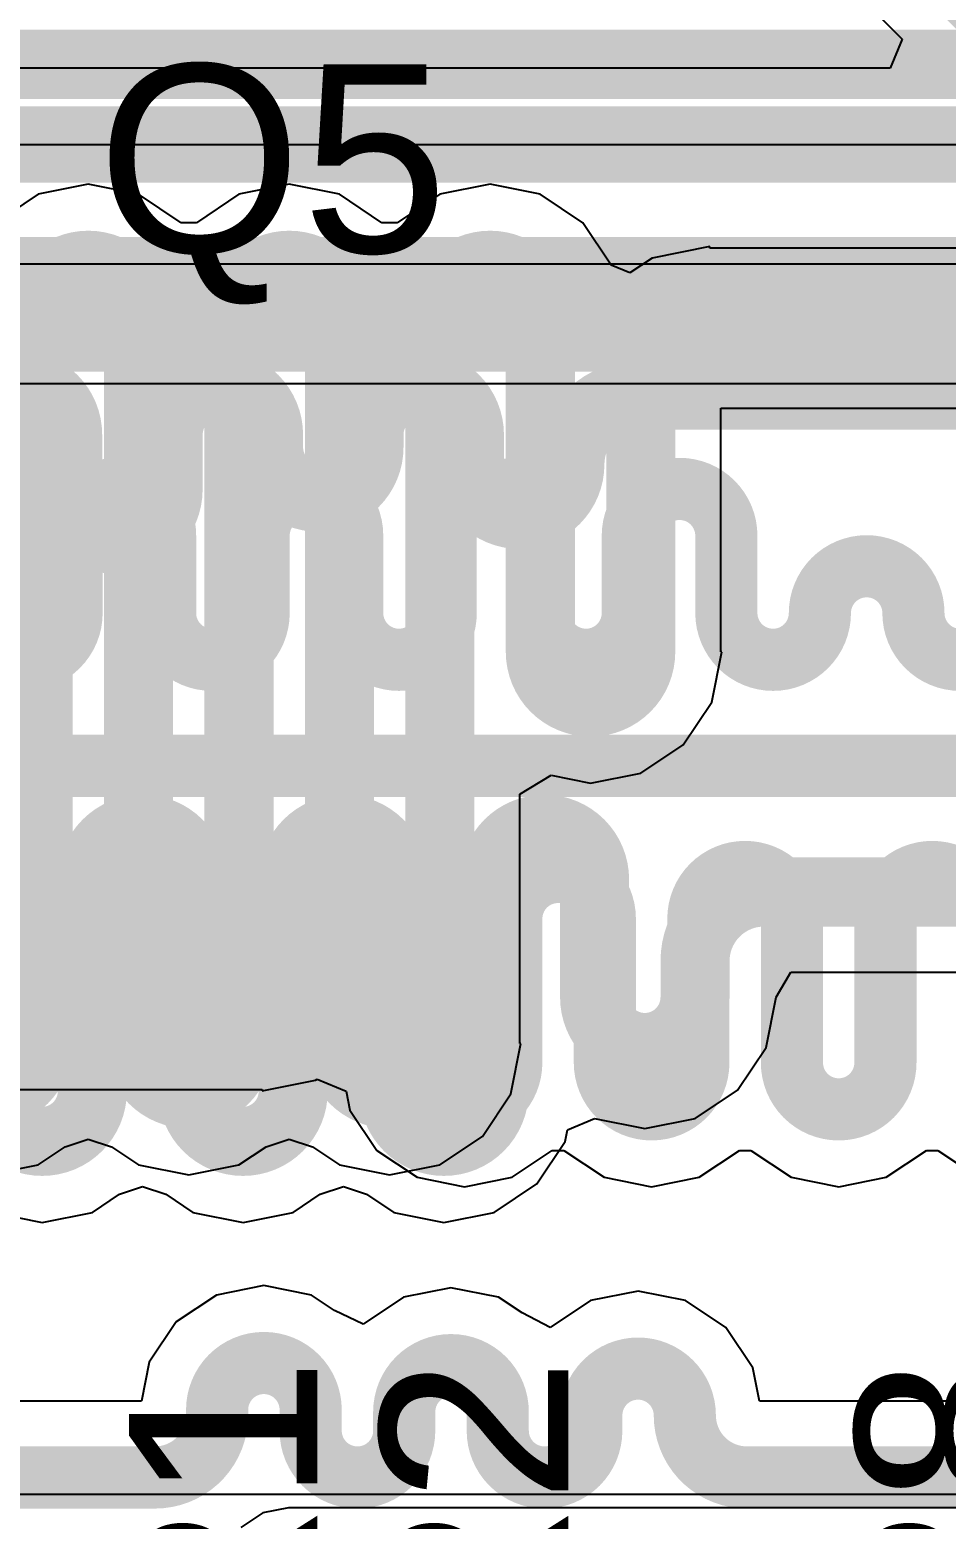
# Model space of a CAD drawing. Header units: inches. Extents: x -3 to 488, y -11 to 93.
# Drawn here: x 85.02 to 88.72, y 13.78 to 19.81 of the extents above; entities that cross this region are included whole.
import ezdxf

# ---------------------------------------------------------------- set-up
doc = ezdxf.new("R2010")
doc.units = ezdxf.units.IN
for name, color, linetype in [('Bottom Layer', 5, 'Continuous'), ('Layer 1', 16, 'Continuous'), ('Layer 2', 76, 'Continuous'), ('Top Layer', 1, 'Continuous'), ('Top Overlay', 2, 'Continuous')]:
    doc.layers.add(name, color=color, linetype=linetype)
doc.styles.add('Arial', font='', dxfattribs={"height": 0.2})
doc.styles.get('Arial').set_extended_font_data('Arial')

msp = doc.modelspace()

# ---------------------------------------------------------------- linework, layer by layer
at = {"layer": 'Bottom Layer'}
for p, q in [((77.4236, 19.3437), (94.6273, 19.3437)), ((85.2525, 19.1823), (85.0493, 19.1419)), ((85.4557, 19.1419), (85.2525, 19.1823)), ((86.0653, 19.1823), (85.8621, 19.1419)), ((86.2685, 19.1419), (86.0653, 19.1823)), ((86.8781, 19.1823), (86.6749, 19.1419)), ((87.0813, 19.1419), (86.8781, 19.1823)), ((85.0493, 19.1419), (84.8771, 19.0268)), ((85.6279, 19.0268), (85.4557, 19.1419)), ((85.8621, 19.1419), (85.6899, 19.0268)), ((86.4407, 19.0268), (86.2685, 19.1419)), ((86.6749, 19.1419), (86.5027, 19.0268)), ((87.2535, 19.0268), (87.0813, 19.1419)), ((85.6899, 19.0268), (85.6279, 19.0268)), ((86.5027, 19.0268), (86.4407, 19.0268)), ((87.3686, 18.8545), (87.2535, 19.0268)), ((87.7671, 18.9298), (87.5342, 18.8834)), ((87.7671, 18.9243), (87.7671, 18.9298)), ((96.2888, 18.9243), (87.7671, 18.9243)), ((87.5342, 18.8834), (87.4441, 18.8233)), ((87.4441, 18.8233), (87.3686, 18.8545)), ((87.8114, 17.2901), (87.8114, 18.2769)), ((87.8114, 18.2769), (92.8745, 18.2769)), ((87.775, 17.0869), (87.8154, 17.2901)), ((87.8154, 17.2901), (87.8114, 17.2901)), ((87.6599, 16.9147), (87.775, 17.0869)), ((87.4877, 16.7996), (87.6599, 16.9147)), ((86.9986, 16.7138), (87.1256, 16.7908)), ((87.1256, 16.7908), (87.2845, 16.7592)), ((87.2845, 16.7592), (87.4877, 16.7996)), ((86.9986, 15.7049), (86.9986, 16.7138)), ((86.9622, 15.5017), (87.0026, 15.7049)), ((87.0026, 15.7049), (86.9986, 15.7049)), ((86.8471, 15.3295), (86.9622, 15.5017)), ((85.1588, 15.2875), (85.2525, 15.319)), ((85.2525, 15.319), (85.3462, 15.2875)), ((85.9716, 15.2875), (86.0653, 15.319)), ((86.0653, 15.319), (86.159, 15.2875)), ((86.6749, 15.2144), (86.8471, 15.3295)), ((85.0493, 15.2144), (85.1588, 15.2875)), ((85.3462, 15.2875), (85.4557, 15.2144)), ((85.8621, 15.2144), (85.9716, 15.2875)), ((86.159, 15.2875), (86.2685, 15.2144)), ((84.8461, 15.174), (85.0493, 15.2144)), ((85.4557, 15.2144), (85.6589, 15.174)), ((85.6589, 15.174), (85.8621, 15.2144)), ((86.2685, 15.2144), (86.4717, 15.174)), ((86.4717, 15.174), (86.6749, 15.2144)), ((85.9581, 13.8061), (85.8699, 13.7471)), ((86.0622, 13.8268), (85.9581, 13.8061)), ((92.6509, 13.8268), (86.0622, 13.8268)), ((86.0622, 13.8268), (86.0622, 13.8268))]:
    msp.add_line(p, q, dxfattribs=at)
for points in [[(77.2895, 19.6674, 0.2794, 0.2794, 0), (94.6273, 19.6674, 0.2794, 0.2794, 0)], [(85.0493, 18.6514, 0.2794, 0.2794, -1), (85.4557, 18.6514, 0.2794, 0.2794, 0)], [(85.8621, 18.6514, 0.2794, 0.2794, -1), (86.2685, 18.6514, 0.2794, 0.2794, 0)], [(86.6749, 18.6514, 0.2794, 0.2794, -1), (87.0813, 18.6514, 0.2794, 0.2794, 0)], [(85.0493, 15.7049, 0.2794, 0.2794, 0), (85.0493, 18.6514, 0.2794, 0.2794, 0)], [(85.4557, 15.7049, 0.2794, 0.2794, 0), (85.4557, 18.6514, 0.2794, 0.2794, 0)], [(85.8621, 15.7049, 0.2794, 0.2794, 0), (85.8621, 18.6514, 0.2794, 0.2794, 0)], [(86.2685, 15.7049, 0.2794, 0.2794, 0), (86.2685, 18.6514, 0.2794, 0.2794, 0)], [(86.6749, 15.7049, 0.2794, 0.2794, 0), (86.6749, 18.6514, 0.2794, 0.2794, 0)], [(87.0813, 17.2901, 0.2794, 0.2794, 0), (87.0813, 18.6514, 0.2794, 0.2794, 0)], [(87.4877, 18.3212, 0.2794, 0.2794, -0.414214), (87.7671, 18.6006, 0.2794, 0.2794, 0)], [(87.7671, 18.6006, 0.2794, 0.2794, 0), (88.9166, 18.6006, 0.2794, 0.2794, 0)], [(87.4877, 17.2901, 0.2794, 0.2794, 0), (87.4877, 18.3212, 0.2794, 0.2794, 0)], [(87.4877, 17.2901, 0.2794, 0.2794, -1), (87.0813, 17.2901, 0.2794, 0.2794, 0)], [(85.0493, 15.7049, 0.2794, 0.2794, -1), (84.6429, 15.7049, 0.2794, 0.2794, 0)], [(85.8621, 15.7049, 0.2794, 0.2794, -1), (85.4557, 15.7049, 0.2794, 0.2794, 0)], [(86.6749, 15.7049, 0.2794, 0.2794, -1), (86.2685, 15.7049, 0.2794, 0.2794, 0)]]:
    msp.add_lwpolyline(points, format="xyseb", dxfattribs=at)
for points in [[(84.9794, 18.6514, 0.1397, 0.1397, 1), (85.1191, 18.6514, 0.1397, 0.1397, 1)], [(84.9794, 18.6514, 0.1397, 0.1397, 1), (85.1191, 18.6514, 0.1397, 0.1397, 1)], [(85.3858, 18.6514, 0.1397, 0.1397, 1), (85.5255, 18.6514, 0.1397, 0.1397, 1)], [(85.3858, 18.6514, 0.1397, 0.1397, 1), (85.5255, 18.6514, 0.1397, 0.1397, 1)], [(85.7922, 18.6514, 0.1397, 0.1397, 1), (85.9319, 18.6514, 0.1397, 0.1397, 1)], [(85.7922, 18.6514, 0.1397, 0.1397, 1), (85.9319, 18.6514, 0.1397, 0.1397, 1)], [(86.1986, 18.6514, 0.1397, 0.1397, 1), (86.3383, 18.6514, 0.1397, 0.1397, 1)], [(86.1986, 18.6514, 0.1397, 0.1397, 1), (86.3383, 18.6514, 0.1397, 0.1397, 1)], [(86.605, 18.6514, 0.1397, 0.1397, 1), (86.7447, 18.6514, 0.1397, 0.1397, 1)], [(86.605, 18.6514, 0.1397, 0.1397, 1), (86.7447, 18.6514, 0.1397, 0.1397, 1)], [(87.0114, 18.6514, 0.1397, 0.1397, 1), (87.1511, 18.6514, 0.1397, 0.1397, 1)], [(87.0114, 18.6514, 0.1397, 0.1397, 1), (87.1511, 18.6514, 0.1397, 0.1397, 1)], [(87.6972, 18.6006, 0.1397, 0.1397, 1), (87.8369, 18.6006, 0.1397, 0.1397, 1)], [(87.6972, 18.6006, 0.1397, 0.1397, 1), (87.8369, 18.6006, 0.1397, 0.1397, 1)], [(87.4178, 18.3212, 0.1397, 0.1397, 1), (87.5575, 18.3212, 0.1397, 0.1397, 1)], [(87.4178, 18.3212, 0.1397, 0.1397, 1), (87.5575, 18.3212, 0.1397, 0.1397, 1)], [(87.0114, 17.2901, 0.1397, 0.1397, 1), (87.1511, 17.2901, 0.1397, 0.1397, 1)], [(87.0114, 17.2901, 0.1397, 0.1397, 1), (87.1511, 17.2901, 0.1397, 0.1397, 1)], [(87.4178, 17.2901, 0.1397, 0.1397, 1), (87.5575, 17.2901, 0.1397, 0.1397, 1)], [(87.4178, 17.2901, 0.1397, 0.1397, 1), (87.5575, 17.2901, 0.1397, 0.1397, 1)], [(84.9794, 15.7049, 0.1397, 0.1397, 1), (85.1191, 15.7049, 0.1397, 0.1397, 1)], [(84.9794, 15.7049, 0.1397, 0.1397, 1), (85.1191, 15.7049, 0.1397, 0.1397, 1)], [(85.3858, 15.7049, 0.1397, 0.1397, 1), (85.5255, 15.7049, 0.1397, 0.1397, 1)], [(85.3858, 15.7049, 0.1397, 0.1397, 1), (85.5255, 15.7049, 0.1397, 0.1397, 1)], [(85.7922, 15.7049, 0.1397, 0.1397, 1), (85.9319, 15.7049, 0.1397, 0.1397, 1)], [(85.7922, 15.7049, 0.1397, 0.1397, 1), (85.9319, 15.7049, 0.1397, 0.1397, 1)], [(86.1986, 15.7049, 0.1397, 0.1397, 1), (86.3383, 15.7049, 0.1397, 0.1397, 1)], [(86.1986, 15.7049, 0.1397, 0.1397, 1), (86.3383, 15.7049, 0.1397, 0.1397, 1)], [(86.605, 15.7049, 0.1397, 0.1397, 1), (86.7447, 15.7049, 0.1397, 0.1397, 1)], [(86.605, 15.7049, 0.1397, 0.1397, 1), (86.7447, 15.7049, 0.1397, 0.1397, 1)]]:
    msp.add_lwpolyline(points, format="xyseb", close=True, dxfattribs=at)
at = {"layer": 'Layer 1'}
for p, q in [((71.3711, 18.3758), (93.022, 18.3758)), ((93.9983, 13.8803), (75.1759, 13.8803))]:
    msp.add_line(p, q, dxfattribs=at)
for points in [[(76.519, 19.3712, 0.2515, 0.2515, 0), (105.6957, 19.3712, 0.2515, 0.2515, 0)], [(71.3711, 18.6853, 0.2515, 0.2515, 0), (99.8448, 18.6853, 0.2515, 0.2515, 0)]]:
    msp.add_lwpolyline(points, format="xyseb", dxfattribs=at)
at = {"layer": 'Layer 2'}
for p, q in [((92.5609, 18.8593), (76.6278, 18.8593)), ((85.9555, 15.5144), (86.1721, 15.5575)), ((86.1721, 15.5575), (86.1779, 15.5614)), ((86.1779, 15.5614), (86.2952, 15.5128)), ((79.5336, 15.5194), (85.9555, 15.5194)), ((85.9555, 15.5194), (85.9555, 15.5144)), ((86.2952, 15.5128), (86.3105, 15.436)), ((86.3105, 15.436), (86.4194, 15.273)), ((86.4194, 15.273), (86.5824, 15.1641)), ((86.9669, 15.1641), (87.1299, 15.273)), ((87.1299, 15.273), (87.1763, 15.273)), ((87.1763, 15.273), (87.3393, 15.1641)), ((87.7238, 15.1641), (87.8868, 15.273)), ((87.8868, 15.273), (87.9332, 15.273)), ((87.9332, 15.273), (88.0962, 15.1641)), ((88.4808, 15.1641), (88.6438, 15.273)), ((88.6438, 15.273), (88.6902, 15.273)), ((88.6902, 15.273), (88.8532, 15.1641)), ((86.5824, 15.1641), (86.7747, 15.1258)), ((86.7747, 15.1258), (86.9669, 15.1641)), ((87.3393, 15.1641), (87.5316, 15.1258)), ((87.5316, 15.1258), (87.7238, 15.1641)), ((88.0962, 15.1641), (88.2885, 15.1258)), ((88.2885, 15.1258), (88.4808, 15.1641)), ((85.963, 14.7259), (85.7707, 14.6877)), ((86.1552, 14.6877), (85.963, 14.7259)), ((86.7199, 14.7174), (86.5276, 14.6792)), ((86.9122, 14.6792), (86.7199, 14.7174)), ((85.7707, 14.6877), (85.6077, 14.5788)), ((86.2486, 14.6253), (86.1552, 14.6877)), ((86.5276, 14.6792), (86.3646, 14.5703)), ((87.0081, 14.6151), (86.9122, 14.6792)), ((87.2845, 14.6652), (87.1216, 14.5563)), ((87.4768, 14.7034), (87.2845, 14.6652)), ((87.6691, 14.6652), (87.4768, 14.7034)), ((87.8321, 14.5563), (87.6691, 14.6652)), ((86.3646, 14.5703), (86.2486, 14.6253)), ((87.1216, 14.5563), (87.0081, 14.6151)), ((85.6077, 14.5788), (85.4988, 14.4158)), ((87.941, 14.3933), (87.8321, 14.5563)), ((85.4988, 14.4158), (85.4676, 14.259)), ((87.9677, 14.259), (87.941, 14.3933)), ((85.4676, 14.259), (82.1227, 14.259)), ((89.5283, 14.259), (87.9677, 14.259))]:
    msp.add_line(p, q, dxfattribs=at)
for points in [[(77.5832, 18.5498, 0.2515, 0.2515, 0), (92.5609, 18.5498, 0.2515, 0.2515, 0)], [(85.1848, 17.7611, 0.2515, 0.2515, -1), (85.5632, 17.7611, 0.2515, 0.2515, 0)], [(85.9417, 17.7611, 0.2515, 0.2515, -1), (86.3202, 17.7611, 0.2515, 0.2515, 0)], [(86.6986, 17.7611, 0.2515, 0.2515, -1), (87.0771, 17.7611, 0.2515, 0.2515, 0)], [(87.4555, 17.7603, 0.2515, 0.2515, -1), (87.834, 17.7603, 0.2515, 0.2515, 0)], [(85.1848, 17.4473, 0.2515, 0.2515, 0), (85.1848, 17.7611, 0.2515, 0.2515, 0)], [(85.5632, 17.4473, 0.2515, 0.2515, 0), (85.5632, 17.7611, 0.2515, 0.2515, 0)], [(85.9417, 17.4473, 0.2515, 0.2515, 0), (85.9417, 17.7611, 0.2515, 0.2515, 0)], [(86.3202, 17.4473, 0.2515, 0.2515, 0), (86.3202, 17.7611, 0.2515, 0.2515, 0)], [(86.6986, 17.4473, 0.2515, 0.2515, 0), (86.6986, 17.7611, 0.2515, 0.2515, 0)], [(87.0771, 17.4473, 0.2515, 0.2515, 0), (87.0771, 17.7611, 0.2515, 0.2515, 0)], [(87.4555, 17.4473, 0.2515, 0.2515, 0), (87.4555, 17.7603, 0.2515, 0.2515, 0)], [(87.834, 17.4473, 0.2515, 0.2515, 0), (87.834, 17.7603, 0.2515, 0.2515, 0)], [(88.2125, 17.4474, 0.2515, 0.2515, -1), (88.5909, 17.4474, 0.2515, 0.2515, 0)], [(85.1848, 17.4473, 0.2515, 0.2515, -1), (84.8063, 17.4473, 0.2515, 0.2515, 0)], [(85.9417, 17.4473, 0.2515, 0.2515, -1), (85.5632, 17.4473, 0.2515, 0.2515, 0)], [(86.6986, 17.4473, 0.2515, 0.2515, -1), (86.3202, 17.4473, 0.2515, 0.2515, 0)], [(87.4555, 17.4473, 0.2515, 0.2515, -1), (87.0771, 17.4473, 0.2515, 0.2515, 0)], [(88.2125, 17.4473, 0.2515, 0.2515, -1), (87.834, 17.4473, 0.2515, 0.2515, 0)], [(88.2125, 17.4473, 0.2515, 0.2515, 0), (88.2125, 17.4474, 0.2515, 0.2515, 0)], [(88.5909, 17.4473, 0.2515, 0.2515, 0), (88.5909, 17.4474, 0.2515, 0.2515, 0)], [(88.9694, 17.4473, 0.2515, 0.2515, -1), (88.5909, 17.4473, 0.2515, 0.2515, 0)], [(84.4491, 16.8288, 0.2515, 0.2515, 0), (93.2818, 16.8288, 0.2515, 0.2515, 0)], [(86.207, 16.2104, 0.2515, 0.2515, -1), (86.5854, 16.2104, 0.2515, 0.2515, 0)], [(86.9639, 16.2104, 0.2515, 0.2515, -1), (87.3424, 16.2104, 0.2515, 0.2515, 0)], [(87.7208, 16.2104, 0.2515, 0.2515, -1), (88.0993, 16.2104, 0.2515, 0.2515, 0)], [(88.4777, 16.2104, 0.2515, 0.2515, -1), (88.8562, 16.2104, 0.2515, 0.2515, 0)], [(86.207, 16.0803, 0.2515, 0.2515, 0), (86.207, 16.2104, 0.2515, 0.2515, 0)], [(86.5854, 15.6282, 0.2515, 0.2515, 0), (86.5854, 16.2104, 0.2515, 0.2515, 0)], [(86.9639, 15.6282, 0.2515, 0.2515, 0), (86.9639, 16.2104, 0.2515, 0.2515, 0)], [(87.3424, 15.6282, 0.2515, 0.2515, 0), (87.3424, 16.2104, 0.2515, 0.2515, 0)], [(87.7208, 15.6282, 0.2515, 0.2515, 0), (87.7208, 16.2104, 0.2515, 0.2515, 0)], [(88.0993, 15.6282, 0.2515, 0.2515, 0), (88.0993, 16.2104, 0.2515, 0.2515, 0)], [(88.4777, 15.6282, 0.2515, 0.2515, 0), (88.4777, 16.2104, 0.2515, 0.2515, 0)], [(86.207, 16.0803, 0.2515, 0.2515, -0.414214), (85.9555, 15.8288, 0.2515, 0.2515, 0)], [(79.4054, 15.8288, 0.2515, 0.2515, 0), (85.8298, 15.8288, 0.2515, 0.2515, 0)], [(85.8298, 15.8288, 0.2515, 0.2515, 0), (85.9555, 15.8288, 0.2515, 0.2515, 0)], [(86.9639, 15.6282, 0.2515, 0.2515, -1), (86.5854, 15.6282, 0.2515, 0.2515, 0)], [(87.7208, 15.6282, 0.2515, 0.2515, -1), (87.3424, 15.6282, 0.2515, 0.2515, 0)], [(88.4777, 15.6282, 0.2515, 0.2515, -1), (88.0993, 15.6282, 0.2515, 0.2515, 0)], [(85.7737, 14.2235, 0.2515, 0.2515, -1), (86.1522, 14.2235, 0.2515, 0.2515, 0)], [(86.5307, 14.215, 0.2515, 0.2515, -1), (86.9091, 14.215, 0.2515, 0.2515, 0)], [(87.2876, 14.201, 0.2515, 0.2515, -1), (87.666, 14.201, 0.2515, 0.2515, 0)], [(85.7737, 14.201, 0.2515, 0.2515, 0), (85.7737, 14.2235, 0.2515, 0.2515, 0)], [(86.1522, 14.1387, 0.2515, 0.2515, 0), (86.1522, 14.2235, 0.2515, 0.2515, 0)], [(85.7737, 14.201, 0.2515, 0.2515, -0.414214), (85.5223, 13.9495, 0.2515, 0.2515, 0)], [(86.5307, 14.1387, 0.2515, 0.2515, 0), (86.5307, 14.215, 0.2515, 0.2515, 0)], [(86.9091, 14.1387, 0.2515, 0.2515, 0), (86.9091, 14.215, 0.2515, 0.2515, 0)], [(87.2876, 14.1387, 0.2515, 0.2515, 0), (87.2876, 14.201, 0.2515, 0.2515, 0)], [(87.666, 14.201, 0.2515, 0.2515, 0), (87.666, 14.201, 0.2515, 0.2515, 0)], [(87.9175, 13.9495, 0.2515, 0.2515, -0.414214), (87.666, 14.201, 0.2515, 0.2515, 0)], [(86.5307, 14.1387, 0.2515, 0.2515, -1), (86.1522, 14.1387, 0.2515, 0.2515, 0)], [(87.2876, 14.1387, 0.2515, 0.2515, -1), (86.9091, 14.1387, 0.2515, 0.2515, 0)], [(74.2274, 13.9495, 0.2515, 0.2515, 0), (85.3965, 13.9495, 0.2515, 0.2515, 0)], [(85.3965, 13.9495, 0.2515, 0.2515, 0), (85.5223, 13.9495, 0.2515, 0.2515, 0)], [(87.9175, 13.9495, 0.2515, 0.2515, 0), (89.1586, 13.9495, 0.2515, 0.2515, 0)]]:
    msp.add_lwpolyline(points, format="xyseb", dxfattribs=at)
for points in [[(85.1219, 17.7611, 0.1257, 0.1257, 1), (85.2476, 17.7611, 0.1257, 0.1257, 1)], [(85.1219, 17.7611, 0.1257, 0.1257, 1), (85.2476, 17.7611, 0.1257, 0.1257, 1)], [(85.5004, 17.7611, 0.1257, 0.1257, 1), (85.6261, 17.7611, 0.1257, 0.1257, 1)], [(85.5004, 17.7611, 0.1257, 0.1257, 1), (85.6261, 17.7611, 0.1257, 0.1257, 1)], [(85.8788, 17.7611, 0.1257, 0.1257, 1), (86.0046, 17.7611, 0.1257, 0.1257, 1)], [(85.8788, 17.7611, 0.1257, 0.1257, 1), (86.0046, 17.7611, 0.1257, 0.1257, 1)], [(86.2573, 17.7611, 0.1257, 0.1257, 1), (86.383, 17.7611, 0.1257, 0.1257, 1)], [(86.2573, 17.7611, 0.1257, 0.1257, 1), (86.383, 17.7611, 0.1257, 0.1257, 1)], [(86.6358, 17.7611, 0.1257, 0.1257, 1), (86.7615, 17.7611, 0.1257, 0.1257, 1)], [(86.6358, 17.7611, 0.1257, 0.1257, 1), (86.7615, 17.7611, 0.1257, 0.1257, 1)], [(87.0142, 17.7611, 0.1257, 0.1257, 1), (87.1399, 17.7611, 0.1257, 0.1257, 1)], [(87.0142, 17.7611, 0.1257, 0.1257, 1), (87.1399, 17.7611, 0.1257, 0.1257, 1)], [(87.3927, 17.7603, 0.1257, 0.1257, 1), (87.5184, 17.7603, 0.1257, 0.1257, 1)], [(87.3927, 17.7603, 0.1257, 0.1257, 1), (87.5184, 17.7603, 0.1257, 0.1257, 1)], [(87.7711, 17.7603, 0.1257, 0.1257, 1), (87.8969, 17.7603, 0.1257, 0.1257, 1)], [(87.7711, 17.7603, 0.1257, 0.1257, 1), (87.8969, 17.7603, 0.1257, 0.1257, 1)], [(85.1219, 17.4473, 0.1257, 0.1257, 1), (85.2476, 17.4473, 0.1257, 0.1257, 1)], [(85.1219, 17.4473, 0.1257, 0.1257, 1), (85.2476, 17.4473, 0.1257, 0.1257, 1)], [(85.5004, 17.4473, 0.1257, 0.1257, 1), (85.6261, 17.4473, 0.1257, 0.1257, 1)], [(85.5004, 17.4473, 0.1257, 0.1257, 1), (85.6261, 17.4473, 0.1257, 0.1257, 1)], [(85.8788, 17.4473, 0.1257, 0.1257, 1), (86.0046, 17.4473, 0.1257, 0.1257, 1)], [(85.8788, 17.4473, 0.1257, 0.1257, 1), (86.0046, 17.4473, 0.1257, 0.1257, 1)], [(86.2573, 17.4473, 0.1257, 0.1257, 1), (86.383, 17.4473, 0.1257, 0.1257, 1)], [(86.2573, 17.4473, 0.1257, 0.1257, 1), (86.383, 17.4473, 0.1257, 0.1257, 1)], [(86.6358, 17.4473, 0.1257, 0.1257, 1), (86.7615, 17.4473, 0.1257, 0.1257, 1)], [(86.6358, 17.4473, 0.1257, 0.1257, 1), (86.7615, 17.4473, 0.1257, 0.1257, 1)], [(87.0142, 17.4473, 0.1257, 0.1257, 1), (87.1399, 17.4473, 0.1257, 0.1257, 1)], [(87.0142, 17.4473, 0.1257, 0.1257, 1), (87.1399, 17.4473, 0.1257, 0.1257, 1)], [(87.3927, 17.4473, 0.1257, 0.1257, 1), (87.5184, 17.4473, 0.1257, 0.1257, 1)], [(87.3927, 17.4473, 0.1257, 0.1257, 1), (87.5184, 17.4473, 0.1257, 0.1257, 1)], [(87.7711, 17.4473, 0.1257, 0.1257, 1), (87.8969, 17.4473, 0.1257, 0.1257, 1)], [(87.7711, 17.4473, 0.1257, 0.1257, 1), (87.8969, 17.4473, 0.1257, 0.1257, 1)], [(88.1496, 17.4473, 0.1257, 0.1257, 1), (88.2753, 17.4473, 0.1257, 0.1257, 1)], [(88.1496, 17.4474, 0.1257, 0.1257, 1), (88.2753, 17.4474, 0.1257, 0.1257, 1)], [(88.1496, 17.4474, 0.1257, 0.1257, 1), (88.2753, 17.4474, 0.1257, 0.1257, 1)], [(88.1496, 17.4473, 0.1257, 0.1257, 1), (88.2753, 17.4473, 0.1257, 0.1257, 1)], [(88.5281, 17.4473, 0.1257, 0.1257, 1), (88.6538, 17.4473, 0.1257, 0.1257, 1)], [(88.5281, 17.4474, 0.1257, 0.1257, 1), (88.6538, 17.4474, 0.1257, 0.1257, 1)], [(88.5281, 17.4473, 0.1257, 0.1257, 1), (88.6538, 17.4473, 0.1257, 0.1257, 1)], [(88.5281, 17.4474, 0.1257, 0.1257, 1), (88.6538, 17.4474, 0.1257, 0.1257, 1)], [(86.1441, 16.2104, 0.1257, 0.1257, 1), (86.2698, 16.2104, 0.1257, 0.1257, 1)], [(86.1441, 16.2104, 0.1257, 0.1257, 1), (86.2698, 16.2104, 0.1257, 0.1257, 1)], [(86.5226, 16.2104, 0.1257, 0.1257, 1), (86.6483, 16.2104, 0.1257, 0.1257, 1)], [(86.5226, 16.2104, 0.1257, 0.1257, 1), (86.6483, 16.2104, 0.1257, 0.1257, 1)], [(86.901, 16.2104, 0.1257, 0.1257, 1), (87.0268, 16.2104, 0.1257, 0.1257, 1)], [(86.901, 16.2104, 0.1257, 0.1257, 1), (87.0268, 16.2104, 0.1257, 0.1257, 1)], [(87.2795, 16.2104, 0.1257, 0.1257, 1), (87.4052, 16.2104, 0.1257, 0.1257, 1)], [(87.2795, 16.2104, 0.1257, 0.1257, 1), (87.4052, 16.2104, 0.1257, 0.1257, 1)], [(87.6579, 16.2104, 0.1257, 0.1257, 1), (87.7837, 16.2104, 0.1257, 0.1257, 1)], [(87.6579, 16.2104, 0.1257, 0.1257, 1), (87.7837, 16.2104, 0.1257, 0.1257, 1)], [(88.0364, 16.2104, 0.1257, 0.1257, 1), (88.1621, 16.2104, 0.1257, 0.1257, 1)], [(88.0364, 16.2104, 0.1257, 0.1257, 1), (88.1621, 16.2104, 0.1257, 0.1257, 1)], [(88.4149, 16.2104, 0.1257, 0.1257, 1), (88.5406, 16.2104, 0.1257, 0.1257, 1)], [(88.4149, 16.2104, 0.1257, 0.1257, 1), (88.5406, 16.2104, 0.1257, 0.1257, 1)], [(86.1441, 16.0803, 0.1257, 0.1257, 1), (86.2698, 16.0803, 0.1257, 0.1257, 1)], [(86.1441, 16.0803, 0.1257, 0.1257, 1), (86.2698, 16.0803, 0.1257, 0.1257, 1)], [(85.7669, 15.8288, 0.1257, 0.1257, 1), (85.8926, 15.8288, 0.1257, 0.1257, 1)], [(85.7669, 15.8288, 0.1257, 0.1257, 1), (85.8926, 15.8288, 0.1257, 0.1257, 1)], [(85.8926, 15.8288, 0.1257, 0.1257, 1), (86.0184, 15.8288, 0.1257, 0.1257, 1)], [(85.8926, 15.8288, 0.1257, 0.1257, 1), (86.0184, 15.8288, 0.1257, 0.1257, 1)], [(86.5226, 15.6282, 0.1257, 0.1257, 1), (86.6483, 15.6282, 0.1257, 0.1257, 1)], [(86.5226, 15.6282, 0.1257, 0.1257, 1), (86.6483, 15.6282, 0.1257, 0.1257, 1)], [(86.901, 15.6282, 0.1257, 0.1257, 1), (87.0268, 15.6282, 0.1257, 0.1257, 1)], [(86.901, 15.6282, 0.1257, 0.1257, 1), (87.0268, 15.6282, 0.1257, 0.1257, 1)], [(87.2795, 15.6282, 0.1257, 0.1257, 1), (87.4052, 15.6282, 0.1257, 0.1257, 1)], [(87.2795, 15.6282, 0.1257, 0.1257, 1), (87.4052, 15.6282, 0.1257, 0.1257, 1)], [(87.6579, 15.6282, 0.1257, 0.1257, 1), (87.7837, 15.6282, 0.1257, 0.1257, 1)], [(87.6579, 15.6282, 0.1257, 0.1257, 1), (87.7837, 15.6282, 0.1257, 0.1257, 1)], [(88.0364, 15.6282, 0.1257, 0.1257, 1), (88.1621, 15.6282, 0.1257, 0.1257, 1)], [(88.0364, 15.6282, 0.1257, 0.1257, 1), (88.1621, 15.6282, 0.1257, 0.1257, 1)], [(88.4149, 15.6282, 0.1257, 0.1257, 1), (88.5406, 15.6282, 0.1257, 0.1257, 1)], [(88.4149, 15.6282, 0.1257, 0.1257, 1), (88.5406, 15.6282, 0.1257, 0.1257, 1)], [(85.7109, 14.2235, 0.1257, 0.1257, 1), (85.8366, 14.2235, 0.1257, 0.1257, 1)], [(85.7109, 14.2235, 0.1257, 0.1257, 1), (85.8366, 14.2235, 0.1257, 0.1257, 1)], [(86.0893, 14.2235, 0.1257, 0.1257, 1), (86.2151, 14.2235, 0.1257, 0.1257, 1)], [(86.0893, 14.2235, 0.1257, 0.1257, 1), (86.2151, 14.2235, 0.1257, 0.1257, 1)], [(85.7109, 14.201, 0.1257, 0.1257, 1), (85.8366, 14.201, 0.1257, 0.1257, 1)], [(85.7109, 14.201, 0.1257, 0.1257, 1), (85.8366, 14.201, 0.1257, 0.1257, 1)], [(86.4678, 14.215, 0.1257, 0.1257, 1), (86.5935, 14.215, 0.1257, 0.1257, 1)], [(86.4678, 14.215, 0.1257, 0.1257, 1), (86.5935, 14.215, 0.1257, 0.1257, 1)], [(86.8463, 14.215, 0.1257, 0.1257, 1), (86.972, 14.215, 0.1257, 0.1257, 1)], [(86.8463, 14.215, 0.1257, 0.1257, 1), (86.972, 14.215, 0.1257, 0.1257, 1)], [(87.2247, 14.201, 0.1257, 0.1257, 1), (87.3504, 14.201, 0.1257, 0.1257, 1)], [(87.2247, 14.201, 0.1257, 0.1257, 1), (87.3504, 14.201, 0.1257, 0.1257, 1)], [(87.6032, 14.201, 0.1257, 0.1257, 1), (87.7289, 14.201, 0.1257, 0.1257, 1)], [(87.6032, 14.201, 0.1257, 0.1257, 1), (87.7289, 14.201, 0.1257, 0.1257, 1)], [(87.6032, 14.201, 0.1257, 0.1257, 1), (87.7289, 14.201, 0.1257, 0.1257, 1)], [(87.6032, 14.201, 0.1257, 0.1257, 1), (87.7289, 14.201, 0.1257, 0.1257, 1)], [(86.0893, 14.1387, 0.1257, 0.1257, 1), (86.2151, 14.1387, 0.1257, 0.1257, 1)], [(86.0893, 14.1387, 0.1257, 0.1257, 1), (86.2151, 14.1387, 0.1257, 0.1257, 1)], [(86.4678, 14.1387, 0.1257, 0.1257, 1), (86.5935, 14.1387, 0.1257, 0.1257, 1)], [(86.4678, 14.1387, 0.1257, 0.1257, 1), (86.5935, 14.1387, 0.1257, 0.1257, 1)], [(86.8463, 14.1387, 0.1257, 0.1257, 1), (86.972, 14.1387, 0.1257, 0.1257, 1)], [(86.8463, 14.1387, 0.1257, 0.1257, 1), (86.972, 14.1387, 0.1257, 0.1257, 1)], [(87.2247, 14.1387, 0.1257, 0.1257, 1), (87.3504, 14.1387, 0.1257, 0.1257, 1)], [(87.2247, 14.1387, 0.1257, 0.1257, 1), (87.3504, 14.1387, 0.1257, 0.1257, 1)], [(85.3337, 13.9495, 0.1257, 0.1257, 1), (85.4594, 13.9495, 0.1257, 0.1257, 1)], [(85.3337, 13.9495, 0.1257, 0.1257, 1), (85.4594, 13.9495, 0.1257, 0.1257, 1)], [(85.4594, 13.9495, 0.1257, 0.1257, 1), (85.5851, 13.9495, 0.1257, 0.1257, 1)], [(85.4594, 13.9495, 0.1257, 0.1257, 1), (85.5851, 13.9495, 0.1257, 0.1257, 1)], [(87.8546, 13.9495, 0.1257, 0.1257, 1), (87.9804, 13.9495, 0.1257, 0.1257, 1)], [(87.8546, 13.9495, 0.1257, 0.1257, 1), (87.9804, 13.9495, 0.1257, 0.1257, 1)]]:
    msp.add_lwpolyline(points, format="xyseb", close=True, dxfattribs=at)
at = {"layer": 'Top Layer'}
for p, q in [((88.0538, 20.2615), (88.5454, 19.7699)), ((88.5454, 19.7699), (88.4968, 19.6526)), ((88.4968, 19.6526), (76.6666, 19.6526)), ((88.035, 15.8926), (88.0949, 15.9948)), ((88.0949, 15.9948), (91.5097, 15.9948)), ((87.9946, 15.6895), (88.035, 15.8926)), ((88.035, 15.8926), (88.035, 15.8926)), ((87.8795, 15.5172), (87.9946, 15.6895)), ((87.7073, 15.4022), (87.8795, 15.5172)), ((87.1912, 15.3567), (87.3009, 15.4022)), ((87.3009, 15.4022), (87.5041, 15.3617)), ((87.5041, 15.3617), (87.7073, 15.4022)), ((87.0667, 15.1373), (87.1818, 15.3096)), ((87.1818, 15.3096), (87.1912, 15.3567)), ((85.3784, 15.0954), (85.4721, 15.1269)), ((85.4721, 15.1269), (85.5658, 15.0954)), ((86.1912, 15.0954), (86.2849, 15.1269)), ((86.2849, 15.1269), (86.3786, 15.0954)), ((86.8945, 15.0222), (87.0667, 15.1373)), ((85.2689, 15.0222), (85.3784, 15.0954)), ((85.5658, 15.0954), (85.6753, 15.0222)), ((86.0817, 15.0222), (86.1912, 15.0954)), ((86.3786, 15.0954), (86.4881, 15.0222)), ((84.8625, 15.0222), (85.0657, 14.9818)), ((85.0657, 14.9818), (85.2689, 15.0222)), ((85.6753, 15.0222), (85.8785, 14.9818)), ((85.8785, 14.9818), (86.0817, 15.0222)), ((86.4881, 15.0222), (86.6913, 14.9818)), ((86.6913, 14.9818), (86.8945, 15.0222))]:
    msp.add_line(p, q, dxfattribs=at)
for points in [[(88.1718, 20.5464, 0.2032, 0.2032, 0), (88.8894, 19.8288, 0.2032, 0.2032, 0)], [(77.8675, 19.3288, 0.2794, 0.2794, 0), (92.2875, 19.3288, 0.2794, 0.2794, 0)], [(75.6605, 18.8288, 0.2794, 0.2794, 0), (92.2875, 18.8288, 0.2794, 0.2794, 0)], [(84.7626, 18.1684, 0.2794, 0.2794, -1), (85.169, 18.1684, 0.2794, 0.2794, 0)], [(85.5754, 18.1684, 0.2794, 0.2794, -1), (85.9818, 18.1684, 0.2794, 0.2794, 0)], [(86.3882, 18.1684, 0.2794, 0.2794, -1), (86.7946, 18.1684, 0.2794, 0.2794, 0)], [(87.201, 18.0494, 0.2794, 0.2794, -0.414214), (87.4804, 18.3288, 0.2794, 0.2794, 0)], [(87.4804, 18.3288, 0.2794, 0.2794, 0), (89.8744, 18.3288, 0.2794, 0.2794, 0)], [(85.169, 17.9473, 0.2794, 0.2794, 0), (85.169, 18.1684, 0.2794, 0.2794, 0)], [(85.5754, 17.9473, 0.2794, 0.2794, 0), (85.5754, 18.1684, 0.2794, 0.2794, 0)], [(85.9818, 18.1186, 0.2794, 0.2794, 0), (85.9818, 18.1684, 0.2794, 0.2794, 0)], [(86.3882, 18.1186, 0.2794, 0.2794, 0), (86.3882, 18.1684, 0.2794, 0.2794, 0)], [(86.7946, 18.0494, 0.2794, 0.2794, 0), (86.7946, 18.1684, 0.2794, 0.2794, 0)], [(86.3882, 18.1186, 0.2794, 0.2794, -1), (85.9818, 18.1186, 0.2794, 0.2794, 0)], [(87.201, 18.0494, 0.2794, 0.2794, -1), (86.7946, 18.0494, 0.2794, 0.2794, 0)], [(87.201, 18.0494, 0.2794, 0.2794, 0), (87.201, 18.0494, 0.2794, 0.2794, 0)], [(85.5754, 17.9473, 0.2794, 0.2794, -1), (85.169, 17.9473, 0.2794, 0.2794, 0)], [(85.2689, 16.3693, 0.2794, 0.2794, -1), (85.6753, 16.3693, 0.2794, 0.2794, 0)], [(86.0817, 16.3693, 0.2794, 0.2794, -1), (86.4881, 16.3693, 0.2794, 0.2794, 0)], [(86.8945, 16.3693, 0.2794, 0.2794, -1), (87.3009, 16.3693, 0.2794, 0.2794, 0)], [(85.2689, 15.5127, 0.2794, 0.2794, 0), (85.2689, 16.3693, 0.2794, 0.2794, 0)], [(85.6753, 15.5127, 0.2794, 0.2794, 0), (85.6753, 16.3693, 0.2794, 0.2794, 0)], [(86.0817, 15.5127, 0.2794, 0.2794, 0), (86.0817, 16.3693, 0.2794, 0.2794, 0)], [(86.4881, 15.5127, 0.2794, 0.2794, 0), (86.4881, 16.3693, 0.2794, 0.2794, 0)], [(86.8945, 15.5127, 0.2794, 0.2794, 0), (86.8945, 16.3693, 0.2794, 0.2794, 0)], [(87.3009, 15.8926, 0.2794, 0.2794, 0), (87.3009, 16.3693, 0.2794, 0.2794, 0)], [(87.7073, 16.0391, 0.2794, 0.2794, -0.414214), (87.9867, 16.3185, 0.2794, 0.2794, 0)], [(87.9867, 16.3185, 0.2794, 0.2794, 0), (92.0549, 16.3185, 0.2794, 0.2794, 0)], [(87.7073, 15.8926, 0.2794, 0.2794, 0), (87.7073, 16.0391, 0.2794, 0.2794, 0)], [(87.7073, 15.8926, 0.2794, 0.2794, -1), (87.3009, 15.8926, 0.2794, 0.2794, 0)], [(85.2689, 15.5127, 0.2794, 0.2794, -1), (84.8625, 15.5127, 0.2794, 0.2794, 0)], [(86.0817, 15.5127, 0.2794, 0.2794, -1), (85.6753, 15.5127, 0.2794, 0.2794, 0)], [(86.8945, 15.5127, 0.2794, 0.2794, -1), (86.4881, 15.5127, 0.2794, 0.2794, 0)]]:
    msp.add_lwpolyline(points, format="xyseb", dxfattribs=at)
for points in [[(87.4105, 18.3288, 0.1397, 0.1397, 1), (87.5502, 18.3288, 0.1397, 0.1397, 1)], [(87.4105, 18.3288, 0.1397, 0.1397, 1), (87.5502, 18.3288, 0.1397, 0.1397, 1)], [(85.0991, 18.1684, 0.1397, 0.1397, 1), (85.2388, 18.1684, 0.1397, 0.1397, 1)], [(85.0991, 18.1684, 0.1397, 0.1397, 1), (85.2388, 18.1684, 0.1397, 0.1397, 1)], [(85.5055, 18.1684, 0.1397, 0.1397, 1), (85.6452, 18.1684, 0.1397, 0.1397, 1)], [(85.5055, 18.1684, 0.1397, 0.1397, 1), (85.6452, 18.1684, 0.1397, 0.1397, 1)], [(85.9119, 18.1684, 0.1397, 0.1397, 1), (86.0516, 18.1684, 0.1397, 0.1397, 1)], [(85.9119, 18.1684, 0.1397, 0.1397, 1), (86.0516, 18.1684, 0.1397, 0.1397, 1)], [(86.3183, 18.1684, 0.1397, 0.1397, 1), (86.458, 18.1684, 0.1397, 0.1397, 1)], [(86.3183, 18.1684, 0.1397, 0.1397, 1), (86.458, 18.1684, 0.1397, 0.1397, 1)], [(86.7247, 18.1684, 0.1397, 0.1397, 1), (86.8644, 18.1684, 0.1397, 0.1397, 1)], [(86.7247, 18.1684, 0.1397, 0.1397, 1), (86.8644, 18.1684, 0.1397, 0.1397, 1)], [(85.9119, 18.1186, 0.1397, 0.1397, 1), (86.0516, 18.1186, 0.1397, 0.1397, 1)], [(85.9119, 18.1186, 0.1397, 0.1397, 1), (86.0516, 18.1186, 0.1397, 0.1397, 1)], [(86.3183, 18.1186, 0.1397, 0.1397, 1), (86.458, 18.1186, 0.1397, 0.1397, 1)], [(86.3183, 18.1186, 0.1397, 0.1397, 1), (86.458, 18.1186, 0.1397, 0.1397, 1)], [(86.7247, 18.0494, 0.1397, 0.1397, 1), (86.8644, 18.0494, 0.1397, 0.1397, 1)], [(86.7247, 18.0494, 0.1397, 0.1397, 1), (86.8644, 18.0494, 0.1397, 0.1397, 1)], [(87.1311, 18.0494, 0.1397, 0.1397, 1), (87.2708, 18.0494, 0.1397, 0.1397, 1)], [(87.1311, 18.0494, 0.1397, 0.1397, 1), (87.2708, 18.0494, 0.1397, 0.1397, 1)], [(87.1311, 18.0494, 0.1397, 0.1397, 1), (87.2708, 18.0494, 0.1397, 0.1397, 1)], [(87.1311, 18.0494, 0.1397, 0.1397, 1), (87.2708, 18.0494, 0.1397, 0.1397, 1)], [(85.0991, 17.9473, 0.1397, 0.1397, 1), (85.2388, 17.9473, 0.1397, 0.1397, 1)], [(85.0991, 17.9473, 0.1397, 0.1397, 1), (85.2388, 17.9473, 0.1397, 0.1397, 1)], [(85.5055, 17.9473, 0.1397, 0.1397, 1), (85.6452, 17.9473, 0.1397, 0.1397, 1)], [(85.5055, 17.9473, 0.1397, 0.1397, 1), (85.6452, 17.9473, 0.1397, 0.1397, 1)], [(85.1991, 16.3693, 0.1397, 0.1397, 1), (85.3388, 16.3693, 0.1397, 0.1397, 1)], [(85.1991, 16.3693, 0.1397, 0.1397, 1), (85.3388, 16.3693, 0.1397, 0.1397, 1)], [(85.6055, 16.3693, 0.1397, 0.1397, 1), (85.7452, 16.3693, 0.1397, 0.1397, 1)], [(85.6055, 16.3693, 0.1397, 0.1397, 1), (85.7452, 16.3693, 0.1397, 0.1397, 1)], [(86.0119, 16.3693, 0.1397, 0.1397, 1), (86.1516, 16.3693, 0.1397, 0.1397, 1)], [(86.0119, 16.3693, 0.1397, 0.1397, 1), (86.1516, 16.3693, 0.1397, 0.1397, 1)], [(86.4183, 16.3693, 0.1397, 0.1397, 1), (86.558, 16.3693, 0.1397, 0.1397, 1)], [(86.4183, 16.3693, 0.1397, 0.1397, 1), (86.558, 16.3693, 0.1397, 0.1397, 1)], [(86.8247, 16.3693, 0.1397, 0.1397, 1), (86.9644, 16.3693, 0.1397, 0.1397, 1)], [(86.8247, 16.3693, 0.1397, 0.1397, 1), (86.9644, 16.3693, 0.1397, 0.1397, 1)], [(87.2311, 16.3693, 0.1397, 0.1397, 1), (87.3708, 16.3693, 0.1397, 0.1397, 1)], [(87.2311, 16.3693, 0.1397, 0.1397, 1), (87.3708, 16.3693, 0.1397, 0.1397, 1)], [(87.9169, 16.3185, 0.1397, 0.1397, 1), (88.0566, 16.3185, 0.1397, 0.1397, 1)], [(87.9169, 16.3185, 0.1397, 0.1397, 1), (88.0566, 16.3185, 0.1397, 0.1397, 1)], [(87.6375, 16.0391, 0.1397, 0.1397, 1), (87.7772, 16.0391, 0.1397, 0.1397, 1)], [(87.6375, 16.0391, 0.1397, 0.1397, 1), (87.7772, 16.0391, 0.1397, 0.1397, 1)], [(87.2311, 15.8926, 0.1397, 0.1397, 1), (87.3708, 15.8926, 0.1397, 0.1397, 1)], [(87.2311, 15.8926, 0.1397, 0.1397, 1), (87.3708, 15.8926, 0.1397, 0.1397, 1)], [(87.6375, 15.8926, 0.1397, 0.1397, 1), (87.7772, 15.8926, 0.1397, 0.1397, 1)], [(87.6375, 15.8926, 0.1397, 0.1397, 1), (87.7772, 15.8926, 0.1397, 0.1397, 1)], [(85.1991, 15.5127, 0.1397, 0.1397, 1), (85.3388, 15.5127, 0.1397, 0.1397, 1)], [(85.1991, 15.5127, 0.1397, 0.1397, 1), (85.3388, 15.5127, 0.1397, 0.1397, 1)], [(85.6055, 15.5127, 0.1397, 0.1397, 1), (85.7452, 15.5127, 0.1397, 0.1397, 1)], [(85.6055, 15.5127, 0.1397, 0.1397, 1), (85.7452, 15.5127, 0.1397, 0.1397, 1)], [(86.0119, 15.5127, 0.1397, 0.1397, 1), (86.1516, 15.5127, 0.1397, 0.1397, 1)], [(86.0119, 15.5127, 0.1397, 0.1397, 1), (86.1516, 15.5127, 0.1397, 0.1397, 1)], [(86.4183, 15.5127, 0.1397, 0.1397, 1), (86.558, 15.5127, 0.1397, 0.1397, 1)], [(86.4183, 15.5127, 0.1397, 0.1397, 1), (86.558, 15.5127, 0.1397, 0.1397, 1)], [(86.8247, 15.5127, 0.1397, 0.1397, 1), (86.9644, 15.5127, 0.1397, 0.1397, 1)], [(86.8247, 15.5127, 0.1397, 0.1397, 1), (86.9644, 15.5127, 0.1397, 0.1397, 1)]]:
    msp.add_lwpolyline(points, format="xyseb", close=True, dxfattribs=at)

# ---------------------------------------------------------------- texts
at = {"layer": 'Top Overlay', "style": 'Arial'}
msp.add_text('Q5', height=0.762, dxfattribs=at).set_placement((85.2881, 18.9055))
for s, p in [('R1', (86.1787, 13.0755)), ('R2', (87.1949, 13.0755)), ('R8', (89.1174, 13.0755))]:
    msp.add_text(s, height=0.762, rotation=90, dxfattribs=at).set_placement(p)

doc.saveas('drawing.dxf')
